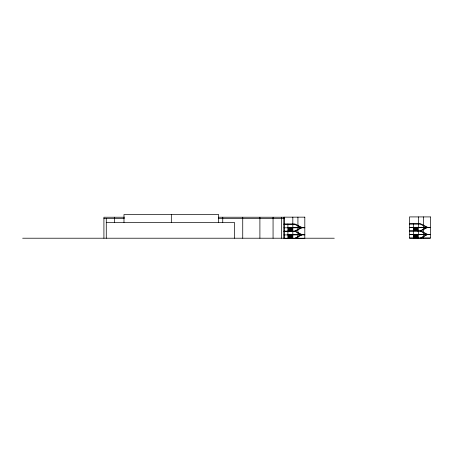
<?xml version="1.0" encoding="UTF-8"?>
<svg xmlns="http://www.w3.org/2000/svg" width="453" height="453" viewBox="0 0 453 453"><rect width="100%" height="100%" fill="white"/><g stroke="black" fill="none" stroke-linecap="round" stroke-linejoin="round"><path stroke-width="0.68" d="M295.028 231.353L302.134 227.565M295.503 238.216L302.134 234.665M420.565 231.115L427.666 227.327M421.041 237.984L427.666 234.428M124.524 217.23L103.913 217.23L103.913 238.216M218.335 217.23L284.161 217.23L284.161 238.216M103.913 218.335L124.377 218.335M218.601 218.335L284.161 218.335M106.279 222.434L234.45 222.434L234.45 238.216M409.495 223.776L420.565 223.776L427.196 227.095L427.196 227.565L420.09 224.014L409.495 224.014M283.963 224.014L295.028 224.014L301.658 227.327L301.658 227.802L294.558 224.252L283.963 224.252M409.495 227.327L430.35 227.327M287.904 227.565L304.812 227.565M409.495 227.565L430.35 227.565M283.963 227.802L304.812 227.802M413.68 227.802L417.626 227.802M288.142 228.04L292.089 228.04M413.68 228.04L417.626 228.04M288.142 228.278L292.089 228.278M413.68 228.278L417.626 228.278M288.142 228.51L292.089 228.51M413.68 228.51L417.626 228.51M288.142 228.748L292.089 228.748M413.68 228.748L417.626 228.748M288.142 228.986L292.089 228.986M413.68 228.986L417.626 228.986M288.142 229.224L292.089 229.224M413.68 229.224L417.626 229.224M288.142 229.461L292.089 229.461M413.68 229.461L417.626 229.461M288.142 229.694L292.089 229.694M413.68 229.694L417.626 229.694M288.142 229.931L292.089 229.931M413.68 229.931L417.626 229.931M288.142 230.169L292.089 230.169M413.68 230.169L417.626 230.169M288.142 230.407L292.089 230.407M413.68 230.407L417.626 230.407M288.142 230.645L292.089 230.645M413.68 230.645L417.626 230.645M288.142 230.877L292.089 230.877M409.495 230.877L420.565 230.877M283.963 231.115L295.028 231.115M409.495 231.115L421.041 231.115L427.196 234.195L427.196 234.665L420.09 230.877M283.963 231.353L295.503 231.353L301.658 234.428L301.658 234.903L294.558 231.115M409.495 234.428L430.35 234.428M287.904 234.665L304.812 234.665M409.495 234.665L430.35 234.665M283.963 234.903L304.812 234.903M413.68 234.903L417.626 234.903M288.142 235.141L292.089 235.141M413.68 235.141L417.626 235.141M288.142 235.379L292.089 235.379M413.68 235.379L417.626 235.379M288.142 235.617L292.089 235.617M413.68 235.617L417.626 235.617M288.142 235.849L292.089 235.849M413.68 235.849L417.626 235.849M288.142 236.087L292.089 236.087M413.68 236.087L417.626 236.087M288.142 236.324L292.089 236.324M413.68 236.324L417.626 236.324M288.142 236.562L292.089 236.562M413.68 236.562L417.626 236.562M288.142 236.8L292.089 236.8M413.68 236.8L417.626 236.8M288.142 237.032L292.089 237.032M413.68 237.032L417.626 237.032M288.142 237.27L292.089 237.27M413.68 237.27L417.626 237.27M288.142 237.508L292.089 237.508M413.68 237.508L417.626 237.508M288.142 237.746L292.089 237.746M413.68 237.746L417.626 237.746M288.142 237.984L292.089 237.984M409.495 237.984L430.35 237.984M22.65 238.216L334.286 238.216M426.72 227.565L420.565 230.645L420.565 231.353M426.72 234.665L420.565 237.984M423.464 216.913L423.464 238.216M418.357 216.913L418.357 238.216M417.626 227.327L417.626 231.115M417.626 234.428L417.626 237.984M413.68 227.327L413.68 231.115M413.68 234.428L413.68 237.984M413.442 223.776L413.442 227.565M413.442 230.877L413.442 234.665M301.183 227.802L295.028 230.877L295.028 231.591M301.183 234.903L295.028 238.216M297.927 217.151L297.927 238.454M292.819 217.151L292.819 238.454M292.089 227.565L292.089 231.353M292.089 234.665L292.089 238.216M288.142 227.565L288.142 231.353M288.142 234.665L288.142 238.216M287.904 224.014L287.904 227.802M287.904 231.115L287.904 234.903M281.341 217.23L281.341 238.216M273.063 217.23L273.063 238.216M259.897 217.23L259.897 238.216M242.734 217.23L242.734 238.216M222.751 217.23L222.751 222.446M218.669 222.434L218.669 214.546L123.98 214.546L123.98 222.434M171.325 214.546L171.325 222.434M114.513 217.23L114.513 222.542M106.279 218.335L106.279 238.216M430.35 216.913L409.495 216.913L409.495 238.216L430.35 238.216L430.35 216.913M304.812 217.151L283.963 217.151L283.963 238.454L304.812 238.454L304.812 217.151"/></g></svg>
